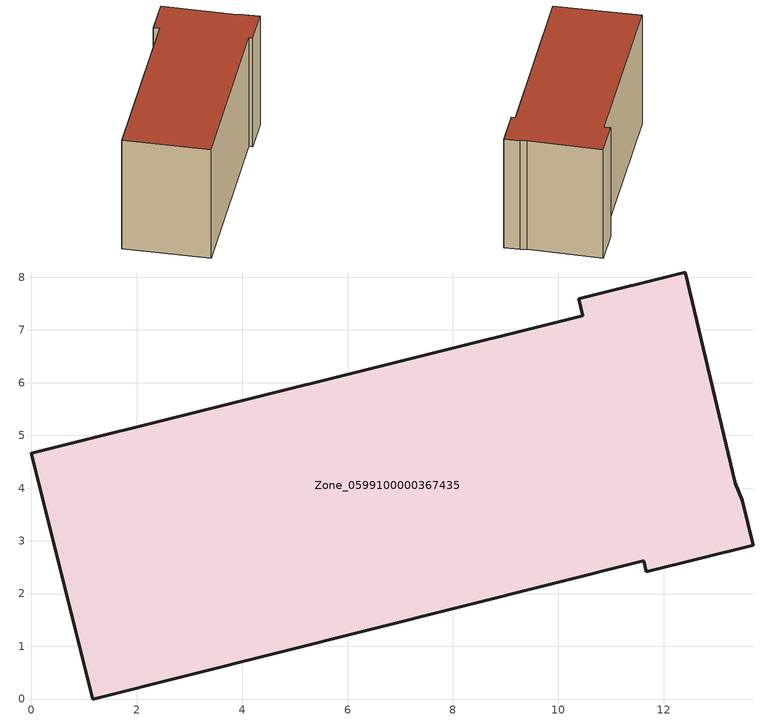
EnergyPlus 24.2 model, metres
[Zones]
Zone_0599100000367435
 floor ground (C_G): 11.62,2.62 1.16,0 0,4.66 10.46,7.27 10.38,7.6 12.41,8.1 13.36,4.09 13.48,3.77 13.7,2.92 11.67,2.41 z0
 wall outside (C_F): 1.16,0 11.62,2.62 11.67,2.41 13.7,2.92 13.48,3.77 13.36,4.09 12.41,8.1 10.38,7.6 10.46,7.27 0,4.66 1.16,0 z0:6.89
 roof outside (C_R): 13.36,4.09 12.41,8.1 10.38,7.6 10.46,7.27 0,4.66 1.16,0 11.62,2.62 11.67,2.41 13.7,2.92 13.48,3.77 z6.89
[BUILDING]
Pand.0599100000367435: North Axis=0; Terrain=City; Loads Convergence Tolerance Value=0.04; Temperature Convergence Tolerance Value=0.4; Solar Distribution=FullExterior; Maximum Number of Warmup Days=25; Minimum Number of Warmup Days=1
[Site:Location]
Rotterdam.The.Hague.AP_ZH_NLD Design_Conditions: Latitude=51.96; Longitude=4.45; Time Zone=1; Elevation=-4.5
[SITE:GROUNDTEMPERATURE:BUILDINGSURFACE]
18, 18, 18, 18, 18, 18, 18, 18, 18, 18, 18, 18
[MATERIAL] Thermal Absorptance=0.9; Solar Absorptance=0.7; Visible Absorptance=0.7
Name | Roughness | Thickness | Conductivity | Density | Specific Heat
G.TC.1992-2005 | MediumSmooth | 0.15 | 0.06 | 540 | 1210
F.TC.1992-2005 | Rough | 0.3 | 0.12 | 1920 | 840
R.TC.1992-2005 | MediumRough | 0.2 | 0.08 | 1500 | 1000
[CONSTRUCTION]
C_G: G.TC.1992-2005
C_F: F.TC.1992-2005
C_R: R.TC.1992-2005
[ZONE]
Zone_0599100000367435: Type=1; Multiplier=1; Ceiling Height=Autocalculate; Volume=Autocalculate; Floor Area=autocalculate; Part of Total Floor Area=Yes
[ZONEINFILTRATION:DESIGNFLOWRATE]
Infil_Zone_0599100000367435: Zone or ZoneList or Space or SpaceList=Zone_0599100000367435; Schedule=AlwaysOn; Design Flow Rate Calculation Method=Flow/Area; Flow Rate per Floor Area=0.0015; Constant Term Coefficient=1; Temperature Term Coefficient=0; Velocity Term Coefficient=0; Velocity Squared Term Coefficient=0
[HVACTEMPLATE:ZONE:IDEALLOADSAIRSYSTEM]
Zone_0599100000367435: Maximum Heating Supply Air Temperature=50; Minimum Cooling Supply Air Temperature=13; Maximum Heating Supply Air Humidity Ratio=0.0156; Minimum Cooling Supply Air Humidity Ratio=0.0077; Heating Limit=NoLimit; Cooling Limit=NoLimit; Dehumidification Control Type=ConstantSensibleHeatRatio; Cooling Sensible Heat Ratio=0.7; Dehumidification Setpoint=60; Humidification Control Type=None; Humidification Setpoint=30; Outdoor Air Method=None; Outdoor Air Flow Rate per Person=0.00944; Outdoor Air Flow Rate per Zone Floor Area=0; Outdoor Air Flow Rate per Zone=0; Demand Controlled Ventilation Type=None; Outdoor Air Economizer Type=NoEconomizer; Heat Recovery Type=None; Sensible Heat Recovery Effectiveness=0.7; Latent Heat Recovery Effectiveness=0.65
[ZONECONTROL:THERMOSTAT]
ThermostatControl_Zone_0599100000367435: Zone or ZoneList=Zone_0599100000367435; Control Type Schedule=DualSetpointControlType; Control 1=Thermostat_Zone_0599100000367435; Temperature Difference Between Cutout And Setpoint=0
[THERMOSTATSETPOINT:DUALSETPOINT]
Thermostat_Zone_0599100000367435: Heating Setpoint Temperature Schedule=HeatingSetpoint_Zone_0599100000367435; Cooling Setpoint Temperature Schedule=CoolingSetpoint_Zone_0599100000367435
[SCHEDULE:COMPACT]
HeatingSetpoint_Zone_0599100000367435: Through: 12/31, For: AllDays, Until: 24:00, 21
CoolingSetpoint_Zone_0599100000367435: Through: 12/31, For: AllDays, Until: 24:00, 24
DualSetpointControlType: Through: 12/31, For: AllDays, Until: 24:00, 4
AlwaysOn: Through: 12/31, For: AllDays, Until: 24:00, 1
